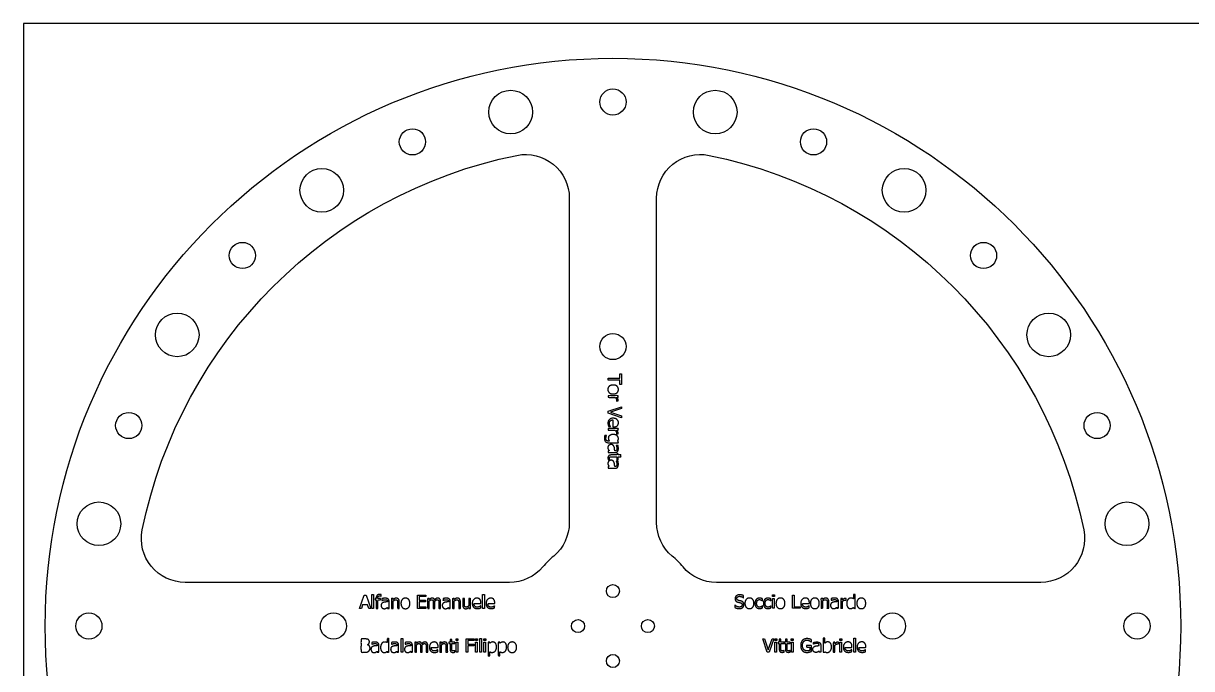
# Model space of a CAD drawing. Header units: millimetres. Extents: x 0 to 600, y 0 to 400.
# Drawn here: x 0 to 267.5, y 252.2 to 400 of the extents above; entities that cross this region are included whole.
import ezdxf

# ---------------------------------------------------------------- set-up
doc = ezdxf.new("R2010")
doc.units = ezdxf.units.MM
for name, color, linetype in [('1', 1, 'Continuous'), ('2', 3, 'Continuous'), ('3', 5, 'Continuous')]:
    doc.layers.add(name, color=color, linetype=linetype)

msp = doc.modelspace()

# ---------------------------------------------------------------- linework, layer by layer
msp.add_lwpolyline([(0, 0), (600, 0), (600, 400), (0, 400)], close=True)
for centre, radius in [((111.59, 379.69), 5), ((135, 382), 3), ((158.41, 379.69), 5), ((89.08, 372.87), 3), ((180.92, 372.87), 3), ((68.33, 361.78), 5), ((201.67, 361.78), 5), ((50.15, 346.85), 3), ((219.85, 346.85), 3), ((35.22, 328.67), 5), ((234.78, 328.67), 5), ((135, 326), 3), ((24.13, 307.92), 3), ((245.86, 307.92), 3), ((17.3, 285.41), 5), ((252.69, 285.41), 5), ((135, 270), 1.5), ((15, 262), 3), ((71, 262), 3), ((199, 262), 3), ((255, 262), 3), ((127, 262), 1.5), ((143, 262), 1.5), ((135, 254), 1.5)]:
    msp.add_circle(centre, radius)
at = {"layer": '1'}
for points in [[(133.9, 318.33), (133.9, 318.73), (136.59, 318.73), (136.59, 319.76), (136.95, 319.76), (136.95, 317.31), (136.59, 317.31), (136.59, 318.33)], [(136.95, 310.1), (136.95, 309.69), (133.9, 310.74), (133.9, 311.18), (136.95, 312.23), (136.95, 311.79), (134.42, 310.95)], [(77.39, 266.04), (76.98, 266.04), (78.01, 269.09), (78.51, 269.09), (79.53, 266.04), (79.11, 266.04), (78.83, 266.89), (77.67, 266.89)], [(80.19, 269.22), (80.19, 266.04), (79.8, 266.04), (79.8, 269.22)], [(92.14, 266.04), (90.24, 266.04), (90.24, 269.09), (92.14, 269.09), (92.14, 268.73), (90.64, 268.73), (90.64, 267.89), (92.04, 267.89), (92.04, 267.53), (90.64, 267.53), (90.64, 266.4), (92.14, 266.4)], [(105.55, 269.22), (105.55, 266.04), (105.16, 266.04), (105.16, 269.22)], [(171.95, 269.13), (171.95, 268.73), (171.51, 268.73), (171.51, 269.13)], [(171.92, 268.34), (171.92, 266.06), (171.54, 266.06), (171.54, 268.34)], [(177.87, 266.42), (177.87, 266.06), (176.1, 266.06), (176.1, 269.11), (176.51, 269.11), (176.51, 266.42)], [(86.86, 259.18), (86.86, 256), (86.47, 256), (86.47, 259.18)], [(99.51, 259.07), (99.51, 258.67), (99.07, 258.67), (99.07, 259.07)], [(99.48, 258.29), (99.48, 256), (99.1, 256), (99.1, 258.29)], [(103.21, 259.05), (103.21, 258.69), (101.79, 258.69), (101.79, 257.83), (103.15, 257.83), (103.15, 257.47), (101.79, 257.47), (101.79, 256), (101.39, 256), (101.39, 259.05)], [(103.96, 259.07), (103.96, 258.67), (103.53, 258.67), (103.53, 259.07)], [(103.94, 258.29), (103.94, 256), (103.55, 256), (103.55, 258.29)], [(104.9, 259.18), (104.9, 256), (104.51, 256), (104.51, 259.18)], [(105.88, 259.07), (105.88, 258.67), (105.44, 258.67), (105.44, 259.07)], [(105.85, 258.29), (105.85, 256), (105.47, 256), (105.47, 258.29)], [(171.42, 259.07), (171.83, 259.07), (170.78, 256.02), (170.34, 256.02), (169.29, 259.07), (169.73, 259.07), (170.57, 256.54)], [(172.51, 259.09), (172.51, 258.69), (172.07, 258.69), (172.07, 259.09)], [(172.48, 258.31), (172.48, 256.02), (172.1, 256.02), (172.1, 258.31)], [(176.27, 259.09), (176.27, 258.69), (175.84, 258.69), (175.84, 259.09)], [(176.25, 258.31), (176.25, 256.02), (175.86, 256.02), (175.86, 258.31)], [(187.37, 259.09), (187.37, 258.69), (186.93, 258.69), (186.93, 259.09)], [(187.34, 258.31), (187.34, 256.02), (186.96, 256.02), (186.96, 258.31)], [(190.51, 259.2), (190.51, 256.02), (190.12, 256.02), (190.12, 259.2)]]:
    msp.add_lwpolyline(points, close=True, dxfattribs=at)
for points, knots in [([(135.04, 315.15), (134.46, 315.15), (133.83, 315.7), (133.83, 316.17), (133.83, 316.64), (134.48, 317.19), (135.04, 317.19), (135.62, 317.19), (136.25, 316.63), (136.25, 316.17), (136.25, 315.7), (135.62, 315.15), (135.04, 315.15)], [0, 0, 0, 1, 2, 2, 3, 4, 4, 5, 6, 6, 7, 8, 8, 8]), ([(135.52, 314.37), (134.71, 314.37), (133.9, 314.37), (133.9, 314.56), (133.9, 314.75), (135.04, 314.75), (136.19, 314.75), (136.19, 314.56), (136.19, 314.37), (136.02, 314.37), (135.85, 314.37), (136.03, 314.16), (136.19, 313.84), (136.19, 313.7), (136.19, 313.64), (136.18, 313.58), (136.17, 313.54), (135.97, 313.54), (135.77, 313.54), (135.77, 313.55), (135.77, 313.56), (135.79, 313.6), (135.79, 313.7), (135.79, 313.77), (135.79, 313.92), (135.66, 314.23), (135.52, 314.37)], [0, 0, 0, 1, 1, 2, 2, 3, 3, 4, 4, 5, 5, 6, 7, 7, 8, 9, 9, 10, 10, 11, 11, 12, 13, 13, 14, 15, 15, 15]), ([(133.91, 308), (133.88, 308.12), (133.85, 308.3), (133.85, 308.44), (133.85, 308.99), (134.46, 309.59), (135.03, 309.59), (135.59, 309.59), (136.25, 309), (136.25, 308.53), (136.25, 308.32), (136.13, 307.99), (136, 307.87), (135.87, 307.75), (135.49, 307.61), (135.21, 307.61), (135.11, 307.61), (135, 307.61), (135, 308.41), (135, 309.2), (134.61, 309.2), (134.18, 308.8), (134.18, 308.44), (134.18, 308.32), (134.24, 308.07), (134.28, 307.97), (134.33, 307.87), (134.42, 307.73), (134.46, 307.68), (134.46, 307.67), (134.46, 307.66), (134.25, 307.66), (134.04, 307.66), (134.01, 307.72), (133.93, 307.93), (133.91, 308)], [0, 0, 0, 1, 2, 2, 3, 4, 4, 5, 6, 6, 7, 8, 8, 9, 10, 10, 11, 11, 12, 12, 13, 14, 14, 15, 16, 16, 17, 18, 18, 19, 19, 20, 20, 21, 22, 22, 22]), ([(136.09, 304.34), (136.14, 304.33), (136.19, 304.32), (136.19, 304.14), (136.19, 303.95), (135.17, 303.95), (134.16, 303.95), (133.58, 303.95), (133.03, 304.46), (133.03, 304.98), (133.03, 305.15), (133.09, 305.5), (133.13, 305.65), (133.33, 305.65), (133.53, 305.65), (133.53, 305.64), (133.53, 305.63), (133.52, 305.59), (133.46, 305.44), (133.44, 305.34), (133.41, 305.24), (133.38, 305.06), (133.38, 304.95), (133.38, 304.77), (133.47, 304.53), (133.56, 304.46), (133.64, 304.39), (133.86, 304.34), (134, 304.34), (134.1, 304.34), (134.2, 304.34), (134.07, 304.49), (133.94, 304.79), (133.94, 305.02), (133.94, 305.41), (134.52, 305.87), (135.07, 305.87), (135.35, 305.87), (135.79, 305.71), (135.94, 305.58), (136.09, 305.45), (136.25, 305.1), (136.25, 304.91), (136.25, 304.73), (136.17, 304.47), (136.09, 304.34)], [0, 0, 0, 1, 1, 2, 2, 3, 3, 4, 5, 5, 6, 7, 7, 8, 8, 9, 9, 10, 11, 11, 12, 13, 13, 14, 15, 15, 16, 17, 17, 18, 18, 19, 20, 20, 21, 22, 22, 23, 24, 24, 25, 26, 26, 27, 28, 28, 28]), ([(136.19, 306.17), (136.19, 306.11), (136.18, 306.05), (136.17, 306.01), (135.97, 306.01), (135.77, 306.01), (135.77, 306.02), (135.77, 306.03), (135.79, 306.08), (135.79, 306.17), (135.79, 306.24), (135.79, 306.39), (135.66, 306.7), (135.52, 306.84), (134.71, 306.84), (133.9, 306.84), (133.9, 307.03), (133.9, 307.22), (135.04, 307.22), (136.19, 307.22), (136.19, 307.03), (136.19, 306.84), (136.02, 306.84), (135.85, 306.84), (136.03, 306.63), (136.19, 306.32), (136.19, 306.17)], [0, 0, 0, 1, 2, 2, 3, 3, 4, 4, 5, 6, 6, 7, 8, 8, 9, 9, 10, 10, 11, 11, 12, 12, 13, 13, 14, 15, 15, 15]), ([(135.74, 303.35), (135.74, 303.36), (135.74, 303.37), (135.94, 303.37), (136.14, 303.37), (136.17, 303.27), (136.24, 302.87), (136.24, 302.67), (136.24, 302.44), (136.17, 302.11), (136.07, 301.99), (135.98, 301.86), (135.68, 301.74), (135.46, 301.74), (134.68, 301.74), (133.9, 301.74), (133.9, 301.93), (133.9, 302.12), (134.02, 302.12), (134.14, 302.12), (134.11, 302.17), (133.98, 302.33), (133.95, 302.4), (133.89, 302.5), (133.83, 302.69), (133.83, 302.86), (133.83, 303.01), (133.94, 303.26), (134.04, 303.36), (134.13, 303.45), (134.41, 303.56), (134.56, 303.56), (134.8, 303.56), (135.13, 303.36), (135.23, 303.14), (135.32, 302.95), (135.39, 302.43), (135.4, 302.12), (135.44, 302.12), (135.48, 302.12), (135.61, 302.12), (135.78, 302.2), (135.82, 302.28), (135.87, 302.35), (135.9, 302.56), (135.9, 302.68), (135.9, 302.81), (135.82, 303.17), (135.74, 303.35)], [0, 0, 0, 1, 1, 2, 2, 3, 4, 4, 5, 6, 6, 7, 8, 8, 9, 9, 10, 10, 11, 11, 12, 13, 13, 14, 15, 15, 16, 17, 17, 18, 19, 19, 20, 21, 21, 22, 23, 23, 24, 24, 25, 26, 26, 27, 28, 28, 29, 30, 30, 30]), ([(135.9, 299.07), (135.9, 299.21), (135.82, 299.57), (135.74, 299.75), (135.74, 299.76), (135.74, 299.77), (135.94, 299.77), (136.14, 299.77), (136.17, 299.66), (136.24, 299.27), (136.24, 299.07), (136.24, 298.83), (136.17, 298.51), (136.07, 298.38), (135.98, 298.26), (135.68, 298.13), (135.46, 298.13), (134.68, 298.13), (133.9, 298.13), (133.9, 298.32), (133.9, 298.52), (134.02, 298.52), (134.14, 298.52), (134.11, 298.56), (133.98, 298.72), (133.95, 298.8), (133.89, 298.9), (133.83, 299.09), (133.83, 299.26), (133.83, 299.4), (133.94, 299.66), (134.04, 299.75), (134.13, 299.84), (134.41, 299.96), (134.56, 299.96), (134.8, 299.96), (135.13, 299.75), (135.23, 299.54), (135.32, 299.34), (135.39, 298.82), (135.4, 298.52), (135.44, 298.52), (135.48, 298.52), (135.61, 298.52), (135.78, 298.6), (135.82, 298.67), (135.87, 298.75), (135.9, 298.96), (135.9, 299.07)], [0, 0, 0, 1, 2, 2, 3, 3, 4, 4, 5, 6, 6, 7, 8, 8, 9, 10, 10, 11, 11, 12, 12, 13, 13, 14, 15, 15, 16, 17, 17, 18, 19, 19, 20, 21, 21, 22, 23, 23, 24, 25, 25, 26, 26, 27, 28, 28, 29, 30, 30, 30]), ([(134.6, 301.17), (135.23, 301.17), (135.87, 301.17), (135.87, 301.3), (135.87, 301.43), (136.03, 301.43), (136.19, 301.43), (136.19, 301.3), (136.19, 301.17), (136.51, 301.17), (136.84, 301.17), (136.84, 300.98), (136.84, 300.78), (136.51, 300.78), (136.19, 300.78), (136.19, 300.43), (136.19, 300.08), (136.03, 300.08), (135.87, 300.08), (135.87, 300.43), (135.87, 300.78), (135.32, 300.78), (134.78, 300.78), (134.61, 300.78), (134.42, 300.77), (134.33, 300.73), (134.26, 300.7), (134.19, 300.54), (134.19, 300.41), (134.19, 300.31), (134.25, 300.14), (134.26, 300.1), (134.26, 300.09), (134.26, 300.08), (134.09, 300.08), (133.92, 300.08), (133.89, 300.18), (133.85, 300.41), (133.85, 300.5), (133.85, 300.82), (134.21, 301.17), (134.6, 301.17)], [0, 0, 0, 1, 1, 2, 2, 3, 3, 4, 4, 5, 5, 6, 6, 7, 7, 8, 8, 9, 9, 10, 10, 11, 11, 12, 13, 13, 14, 15, 15, 16, 17, 17, 18, 18, 19, 19, 20, 21, 21, 22, 23, 23, 23]), ([(81.95, 269.2), (81.95, 269.03), (81.95, 268.85), (81.94, 268.85), (81.93, 268.85), (81.88, 268.87), (81.69, 268.91), (81.61, 268.91), (81.37, 268.91), (81.16, 268.69), (81.16, 268.4), (81.16, 268.36), (81.16, 268.33), (81.48, 268.33), (81.8, 268.33), (81.8, 268.17), (81.8, 268.01), (81.49, 268.01), (81.18, 268.01), (81.18, 267.02), (81.18, 266.04), (80.98, 266.04), (80.79, 266.04), (80.79, 267.02), (80.79, 268.01), (80.66, 268.01), (80.53, 268.01), (80.53, 268.17), (80.53, 268.33), (80.66, 268.33), (80.79, 268.33), (80.79, 268.36), (80.79, 268.4), (80.79, 268.81), (81.19, 269.24), (81.56, 269.24), (81.67, 269.24), (81.87, 269.22), (81.95, 269.2)], [0, 0, 0, 1, 1, 2, 2, 3, 4, 4, 5, 6, 6, 7, 7, 8, 8, 9, 9, 10, 10, 11, 11, 12, 12, 13, 13, 14, 14, 15, 15, 16, 16, 17, 17, 18, 19, 19, 20, 21, 21, 21]), ([(82.62, 265.97), (82.48, 265.97), (82.22, 266.08), (82.12, 266.18), (82.03, 266.27), (81.92, 266.55), (81.92, 266.7), (81.92, 266.94), (82.12, 267.27), (82.34, 267.37), (82.53, 267.46), (83.06, 267.52), (83.36, 267.54), (83.36, 267.58), (83.36, 267.62), (83.36, 267.75), (83.28, 267.92), (83.2, 267.96), (83.13, 268.01), (82.92, 268.04), (82.8, 268.04), (82.67, 268.04), (82.31, 267.96), (82.13, 267.88), (82.12, 267.88), (82.11, 267.88), (82.11, 268.08), (82.11, 268.28), (82.21, 268.31), (82.61, 268.38), (82.81, 268.38), (83.04, 268.38), (83.37, 268.31), (83.5, 268.21), (83.62, 268.12), (83.74, 267.82), (83.74, 267.6), (83.74, 266.82), (83.74, 266.04), (83.55, 266.04), (83.36, 266.04), (83.36, 266.16), (83.36, 266.28), (83.31, 266.25), (83.15, 266.12), (83.08, 266.08), (82.98, 266.03), (82.79, 265.97), (82.62, 265.97)], [0, 0, 0, 1, 2, 2, 3, 4, 4, 5, 6, 6, 7, 8, 8, 9, 9, 10, 11, 11, 12, 13, 13, 14, 15, 15, 16, 16, 17, 17, 18, 19, 19, 20, 21, 21, 22, 23, 23, 24, 24, 25, 25, 26, 26, 27, 28, 28, 29, 30, 30, 30]), ([(86.08, 267.52), (86.08, 266.78), (86.08, 266.04), (85.89, 266.04), (85.7, 266.04), (85.7, 266.69), (85.7, 267.34), (85.7, 267.5), (85.67, 267.77), (85.62, 267.85), (85.58, 267.94), (85.41, 268.02), (85.26, 268.02), (85.12, 268.02), (84.82, 267.87), (84.67, 267.75), (84.67, 266.89), (84.67, 266.04), (84.48, 266.04), (84.29, 266.04), (84.29, 267.18), (84.29, 268.33), (84.48, 268.33), (84.67, 268.33), (84.67, 268.2), (84.67, 268.07), (84.84, 268.23), (85.18, 268.39), (85.37, 268.39), (85.7, 268.39), (86.08, 267.94), (86.08, 267.52)], [0, 0, 0, 1, 1, 2, 2, 3, 3, 4, 5, 5, 6, 7, 7, 8, 9, 9, 10, 10, 11, 11, 12, 12, 13, 13, 14, 14, 15, 16, 16, 17, 18, 18, 18]), ([(88.5, 267.18), (88.5, 266.6), (87.95, 265.97), (87.48, 265.97), (87.01, 265.97), (86.46, 266.62), (86.46, 267.18), (86.46, 267.75), (87.02, 268.39), (87.48, 268.39), (87.95, 268.39), (88.5, 267.76), (88.5, 267.18)], [0, 0, 0, 1, 2, 2, 3, 4, 4, 5, 6, 6, 7, 8, 8, 8]), ([(95.34, 268.19), (95.44, 268.09), (95.54, 267.78), (95.54, 267.54), (95.54, 266.79), (95.54, 266.04), (95.34, 266.04), (95.15, 266.04), (95.15, 266.7), (95.15, 267.36), (95.15, 267.52), (95.13, 267.79), (95.09, 267.86), (95.05, 267.94), (94.9, 268.02), (94.77, 268.02), (94.65, 268.02), (94.38, 267.88), (94.23, 267.74), (94.23, 267.71), (94.24, 267.61), (94.24, 267.54), (94.24, 266.79), (94.24, 266.04), (94.05, 266.04), (93.85, 266.04), (93.85, 266.7), (93.85, 267.36), (93.85, 267.52), (93.83, 267.79), (93.79, 267.86), (93.75, 267.94), (93.6, 268.02), (93.47, 268.02), (93.35, 268.02), (93.07, 267.87), (92.94, 267.75), (92.94, 266.89), (92.94, 266.04), (92.75, 266.04), (92.56, 266.04), (92.56, 267.18), (92.56, 268.33), (92.75, 268.33), (92.94, 268.33), (92.94, 268.2), (92.94, 268.07), (93.09, 268.22), (93.39, 268.39), (93.57, 268.39), (93.77, 268.39), (94.08, 268.2), (94.17, 267.99), (94.34, 268.19), (94.67, 268.39), (94.86, 268.39), (95.01, 268.39), (95.26, 268.3), (95.34, 268.19)], [0, 0, 0, 1, 2, 2, 3, 3, 4, 4, 5, 5, 6, 7, 7, 8, 9, 9, 10, 11, 11, 12, 13, 13, 14, 14, 15, 15, 16, 16, 17, 18, 18, 19, 20, 20, 21, 22, 22, 23, 23, 24, 24, 25, 25, 26, 26, 27, 27, 28, 29, 29, 30, 31, 31, 32, 33, 33, 34, 35, 35, 35]), ([(96.61, 265.97), (96.47, 265.97), (96.21, 266.08), (96.12, 266.18), (96.03, 266.27), (95.91, 266.55), (95.91, 266.7), (95.91, 266.94), (96.11, 267.27), (96.33, 267.37), (96.52, 267.46), (97.05, 267.52), (97.35, 267.54), (97.35, 267.58), (97.35, 267.62), (97.35, 267.75), (97.27, 267.92), (97.2, 267.96), (97.12, 268.01), (96.91, 268.04), (96.8, 268.04), (96.66, 268.04), (96.3, 267.96), (96.12, 267.88), (96.11, 267.88), (96.1, 267.88), (96.1, 268.08), (96.1, 268.28), (96.21, 268.31), (96.6, 268.38), (96.8, 268.38), (97.04, 268.38), (97.36, 268.31), (97.49, 268.21), (97.61, 268.12), (97.74, 267.82), (97.74, 267.6), (97.74, 266.82), (97.74, 266.04), (97.54, 266.04), (97.35, 266.04), (97.35, 266.16), (97.35, 266.28), (97.31, 266.25), (97.15, 266.12), (97.07, 266.08), (96.97, 266.03), (96.78, 265.97), (96.61, 265.97)], [0, 0, 0, 1, 2, 2, 3, 4, 4, 5, 6, 6, 7, 8, 8, 9, 9, 10, 11, 11, 12, 13, 13, 14, 15, 15, 16, 16, 17, 17, 18, 19, 19, 20, 21, 21, 22, 23, 23, 24, 24, 25, 25, 26, 26, 27, 28, 28, 29, 30, 30, 30]), ([(100.07, 267.52), (100.07, 266.78), (100.07, 266.04), (99.88, 266.04), (99.69, 266.04), (99.69, 266.69), (99.69, 267.34), (99.69, 267.5), (99.66, 267.77), (99.61, 267.85), (99.57, 267.94), (99.4, 268.02), (99.26, 268.02), (99.11, 268.02), (98.81, 267.87), (98.66, 267.75), (98.66, 266.89), (98.66, 266.04), (98.47, 266.04), (98.28, 266.04), (98.28, 267.18), (98.28, 268.33), (98.47, 268.33), (98.66, 268.33), (98.66, 268.2), (98.66, 268.07), (98.84, 268.23), (99.17, 268.39), (99.36, 268.39), (99.69, 268.39), (100.07, 267.94), (100.07, 267.52)], [0, 0, 0, 1, 1, 2, 2, 3, 3, 4, 5, 5, 6, 7, 7, 8, 9, 9, 10, 10, 11, 11, 12, 12, 13, 13, 14, 14, 15, 16, 16, 17, 18, 18, 18]), ([(102.01, 266.62), (102.01, 267.47), (102.01, 268.33), (102.2, 268.33), (102.39, 268.33), (102.39, 267.18), (102.39, 266.04), (102.2, 266.04), (102.01, 266.04), (102.01, 266.16), (102.01, 266.29), (101.83, 266.13), (101.51, 265.97), (101.31, 265.97), (101.17, 265.97), (100.9, 266.07), (100.81, 266.18), (100.71, 266.28), (100.6, 266.61), (100.6, 266.84), (100.6, 267.58), (100.6, 268.33), (100.79, 268.33), (100.98, 268.33), (100.98, 267.67), (100.98, 267.02), (100.98, 266.84), (101.01, 266.6), (101.06, 266.51), (101.1, 266.42), (101.26, 266.34), (101.42, 266.34), (101.56, 266.34), (101.87, 266.5), (102.01, 266.62)], [0, 0, 0, 1, 1, 2, 2, 3, 3, 4, 4, 5, 5, 6, 7, 7, 8, 9, 9, 10, 11, 11, 12, 12, 13, 13, 14, 14, 15, 16, 16, 17, 18, 18, 19, 20, 20, 20]), ([(104.77, 267.35), (104.77, 267.25), (104.77, 267.14), (103.98, 267.14), (103.18, 267.14), (103.18, 266.74), (103.58, 266.32), (103.94, 266.32), (104.07, 266.32), (104.31, 266.38), (104.41, 266.42), (104.51, 266.47), (104.66, 266.56), (104.7, 266.6), (104.71, 266.6), (104.73, 266.6), (104.73, 266.39), (104.73, 266.18), (104.66, 266.15), (104.46, 266.07), (104.38, 266.05), (104.27, 266.02), (104.08, 265.99), (103.94, 265.99), (103.4, 265.99), (102.79, 266.6), (102.79, 267.17), (102.79, 267.73), (103.38, 268.39), (103.85, 268.39), (104.06, 268.39), (104.39, 268.27), (104.51, 268.14), (104.64, 268), (104.77, 267.63), (104.77, 267.35)], [0, 0, 0, 1, 1, 2, 2, 3, 4, 4, 5, 6, 6, 7, 8, 8, 9, 9, 10, 10, 11, 12, 12, 13, 14, 14, 15, 16, 16, 17, 18, 18, 19, 20, 20, 21, 22, 22, 22]), ([(107.87, 266.6), (107.88, 266.6), (107.89, 266.6), (107.89, 266.39), (107.89, 266.18), (107.82, 266.15), (107.62, 266.07), (107.54, 266.05), (107.43, 266.02), (107.25, 265.99), (107.11, 265.99), (106.56, 265.99), (105.96, 266.6), (105.96, 267.17), (105.96, 267.73), (106.54, 268.39), (107.01, 268.39), (107.23, 268.39), (107.56, 268.27), (107.68, 268.14), (107.8, 268), (107.93, 267.63), (107.93, 267.35), (107.93, 267.25), (107.93, 267.14), (107.14, 267.14), (106.35, 267.14), (106.35, 266.74), (106.75, 266.32), (107.1, 266.32), (107.23, 266.32), (107.47, 266.38), (107.57, 266.42), (107.68, 266.47), (107.82, 266.56), (107.87, 266.6)], [0, 0, 0, 1, 1, 2, 2, 3, 4, 4, 5, 6, 6, 7, 8, 8, 9, 10, 10, 11, 12, 12, 13, 14, 14, 15, 15, 16, 16, 17, 18, 18, 19, 20, 20, 21, 22, 22, 22]), ([(164.01, 268.81), (163.72, 268.81), (163.38, 268.55), (163.38, 268.33), (163.38, 268.14), (163.58, 267.91), (163.77, 267.86), (163.9, 267.82), (164.28, 267.73), (164.4, 267.7), (164.71, 267.6), (165, 267.21), (165, 266.93), (165, 266.75), (164.86, 266.4), (164.73, 266.28), (164.58, 266.15), (164.21, 266), (163.93, 266), (163.6, 266), (163.14, 266.14), (162.93, 266.24), (162.93, 266.49), (162.93, 266.75), (162.95, 266.75), (162.96, 266.75), (163.16, 266.56), (163.67, 266.35), (163.9, 266.35), (164.24, 266.35), (164.58, 266.63), (164.58, 266.86), (164.58, 267.05), (164.4, 267.27), (164.21, 267.33), (164.07, 267.37), (163.83, 267.42), (163.66, 267.47), (163.5, 267.51), (163.25, 267.64), (163.15, 267.74), (163.06, 267.84), (162.95, 268.11), (162.95, 268.29), (162.95, 268.66), (163.53, 269.16), (163.98, 269.16), (164.24, 269.16), (164.69, 269.06), (164.89, 268.96), (164.89, 268.72), (164.89, 268.48), (164.87, 268.48), (164.86, 268.48), (164.71, 268.61), (164.26, 268.81), (164.01, 268.81)], [0, 0, 0, 1, 2, 2, 3, 4, 4, 5, 6, 6, 7, 8, 8, 9, 10, 10, 11, 12, 12, 13, 14, 14, 15, 15, 16, 16, 17, 18, 18, 19, 20, 20, 21, 22, 22, 23, 24, 24, 25, 26, 26, 27, 28, 28, 29, 30, 30, 31, 32, 32, 33, 33, 34, 34, 35, 36, 36, 36]), ([(167.27, 267.2), (167.27, 266.62), (166.71, 265.99), (166.25, 265.99), (165.77, 265.99), (165.22, 266.64), (165.22, 267.2), (165.22, 267.77), (165.79, 268.41), (166.25, 268.41), (166.71, 268.41), (167.27, 267.78), (167.27, 267.2)], [0, 0, 0, 1, 2, 2, 3, 4, 4, 5, 6, 6, 7, 8, 8, 8]), ([(168.57, 268.4), (168.76, 268.4), (169.11, 268.29), (169.25, 268.22), (169.25, 268.01), (169.25, 267.79), (169.23, 267.79), (169.22, 267.79), (169.18, 267.82), (169.05, 267.91), (168.96, 267.96), (168.88, 268), (168.66, 268.06), (168.56, 268.06), (168.26, 268.06), (167.9, 267.61), (167.9, 267.2), (167.9, 266.79), (168.25, 266.34), (168.56, 266.34), (168.75, 266.34), (169.09, 266.5), (169.22, 266.62), (169.23, 266.62), (169.25, 266.62), (169.25, 266.4), (169.25, 266.19), (169.19, 266.16), (169.02, 266.08), (168.95, 266.07), (168.85, 266.04), (168.69, 266.01), (168.57, 266.01), (168.33, 266.01), (167.94, 266.15), (167.8, 266.3), (167.66, 266.45), (167.5, 266.9), (167.5, 267.2), (167.5, 267.5), (167.66, 267.94), (167.8, 268.09), (167.94, 268.24), (168.34, 268.4), (168.57, 268.4)], [0, 0, 0, 1, 2, 2, 3, 3, 4, 4, 5, 6, 6, 7, 8, 8, 9, 10, 10, 11, 12, 12, 13, 14, 14, 15, 15, 16, 16, 17, 18, 18, 19, 20, 20, 21, 22, 22, 23, 24, 24, 25, 26, 26, 27, 28, 28, 28]), ([(170.5, 268.4), (170.69, 268.4), (171.04, 268.29), (171.18, 268.22), (171.18, 268.01), (171.18, 267.79), (171.17, 267.79), (171.16, 267.79), (171.11, 267.82), (170.99, 267.91), (170.89, 267.96), (170.81, 268), (170.6, 268.06), (170.5, 268.06), (170.2, 268.06), (169.84, 267.61), (169.84, 267.2), (169.84, 266.79), (170.19, 266.34), (170.5, 266.34), (170.69, 266.34), (171.03, 266.5), (171.16, 266.62), (171.17, 266.62), (171.18, 266.62), (171.18, 266.4), (171.18, 266.19), (171.12, 266.16), (170.95, 266.08), (170.88, 266.07), (170.78, 266.04), (170.63, 266.01), (170.5, 266.01), (170.27, 266.01), (169.87, 266.15), (169.73, 266.3), (169.59, 266.45), (169.44, 266.9), (169.44, 267.2), (169.44, 267.5), (169.6, 267.94), (169.73, 268.09), (169.87, 268.24), (170.27, 268.4), (170.5, 268.4)], [0, 0, 0, 1, 2, 2, 3, 3, 4, 4, 5, 6, 6, 7, 8, 8, 9, 10, 10, 11, 12, 12, 13, 14, 14, 15, 15, 16, 16, 17, 18, 18, 19, 20, 20, 21, 22, 22, 23, 24, 24, 25, 26, 26, 27, 28, 28, 28]), ([(174.37, 267.2), (174.37, 266.62), (173.81, 265.99), (173.35, 265.99), (172.87, 265.99), (172.33, 266.64), (172.33, 267.2), (172.33, 267.77), (172.89, 268.41), (173.35, 268.41), (173.81, 268.41), (174.37, 267.78), (174.37, 267.2)], [0, 0, 0, 1, 2, 2, 3, 4, 4, 5, 6, 6, 7, 8, 8, 8]), ([(179.91, 266.62), (179.92, 266.62), (179.93, 266.62), (179.93, 266.41), (179.93, 266.2), (179.86, 266.17), (179.66, 266.09), (179.58, 266.07), (179.47, 266.04), (179.29, 266.01), (179.15, 266.01), (178.6, 266.01), (178, 266.62), (178, 267.19), (178, 267.75), (178.58, 268.41), (179.06, 268.41), (179.27, 268.41), (179.6, 268.29), (179.72, 268.15), (179.84, 268.02), (179.97, 267.65), (179.97, 267.37), (179.97, 267.27), (179.97, 267.16), (179.18, 267.16), (178.39, 267.16), (178.39, 266.76), (178.79, 266.34), (179.14, 266.34), (179.27, 266.34), (179.52, 266.4), (179.61, 266.44), (179.72, 266.49), (179.86, 266.58), (179.91, 266.62)], [0, 0, 0, 1, 1, 2, 2, 3, 4, 4, 5, 6, 6, 7, 8, 8, 9, 10, 10, 11, 12, 12, 13, 14, 14, 15, 15, 16, 16, 17, 18, 18, 19, 20, 20, 21, 22, 22, 22]), ([(182.24, 267.2), (182.24, 266.62), (181.69, 265.99), (181.22, 265.99), (180.75, 265.99), (180.2, 266.64), (180.2, 267.2), (180.2, 267.77), (180.76, 268.41), (181.22, 268.41), (181.69, 268.41), (182.24, 267.78), (182.24, 267.2)], [0, 0, 0, 1, 2, 2, 3, 4, 4, 5, 6, 6, 7, 8, 8, 8]), ([(183.97, 267.87), (183.93, 267.96), (183.76, 268.04), (183.62, 268.04), (183.47, 268.04), (183.17, 267.89), (183.02, 267.77), (183.02, 266.91), (183.02, 266.06), (182.83, 266.06), (182.64, 266.06), (182.64, 267.2), (182.64, 268.34), (182.83, 268.34), (183.02, 268.34), (183.02, 268.22), (183.02, 268.09), (183.2, 268.25), (183.53, 268.41), (183.72, 268.41), (184.05, 268.41), (184.43, 267.96), (184.43, 267.54), (184.43, 266.8), (184.43, 266.06), (184.24, 266.06), (184.05, 266.06), (184.05, 266.71), (184.05, 267.36), (184.05, 267.52), (184.02, 267.79), (183.97, 267.87)], [0, 0, 0, 1, 2, 2, 3, 4, 4, 5, 5, 6, 6, 7, 7, 8, 8, 9, 9, 10, 11, 11, 12, 13, 13, 14, 14, 15, 15, 16, 16, 17, 18, 18, 18]), ([(186.25, 267.64), (186.25, 267.77), (186.17, 267.93), (186.09, 267.98), (186.02, 268.03), (185.81, 268.06), (185.69, 268.06), (185.56, 268.06), (185.2, 267.98), (185.02, 267.9), (185.01, 267.9), (185, 267.9), (185, 268.1), (185, 268.3), (185.1, 268.33), (185.5, 268.4), (185.7, 268.4), (185.93, 268.4), (186.26, 268.33), (186.38, 268.23), (186.51, 268.14), (186.63, 267.84), (186.63, 267.62), (186.63, 266.84), (186.63, 266.06), (186.44, 266.06), (186.25, 266.06), (186.25, 266.18), (186.25, 266.3), (186.2, 266.27), (186.04, 266.14), (185.97, 266.1), (185.87, 266.05), (185.68, 265.99), (185.51, 265.99), (185.36, 265.99), (185.11, 266.1), (185.01, 266.2), (184.92, 266.29), (184.81, 266.57), (184.81, 266.72), (184.81, 266.96), (185.01, 267.29), (185.23, 267.39), (185.42, 267.48), (185.94, 267.54), (186.25, 267.56), (186.25, 267.6), (186.25, 267.64)], [0, 0, 0, 1, 2, 2, 3, 4, 4, 5, 6, 6, 7, 7, 8, 8, 9, 10, 10, 11, 12, 12, 13, 14, 14, 15, 15, 16, 16, 17, 17, 18, 19, 19, 20, 21, 21, 22, 23, 23, 24, 25, 25, 26, 27, 27, 28, 29, 29, 30, 30, 30]), ([(188.16, 267.95), (188, 267.95), (187.7, 267.81), (187.56, 267.68), (187.56, 266.87), (187.56, 266.06), (187.37, 266.06), (187.17, 266.06), (187.17, 267.2), (187.17, 268.34), (187.37, 268.34), (187.56, 268.34), (187.56, 268.17), (187.56, 268), (187.77, 268.19), (188.08, 268.34), (188.23, 268.34), (188.29, 268.34), (188.35, 268.34), (188.39, 268.33), (188.39, 268.13), (188.39, 267.93), (188.38, 267.93), (188.37, 267.93), (188.32, 267.94), (188.23, 267.95), (188.16, 267.95)], [0, 0, 0, 1, 2, 2, 3, 3, 4, 4, 5, 5, 6, 6, 7, 7, 8, 9, 9, 10, 11, 11, 12, 12, 13, 13, 14, 15, 15, 15]), ([(190.06, 268.25), (190.06, 268.75), (190.06, 269.24), (190.25, 269.24), (190.45, 269.24), (190.45, 267.65), (190.45, 266.06), (190.25, 266.06), (190.06, 266.06), (190.06, 266.17), (190.06, 266.29), (189.97, 266.22), (189.84, 266.12), (189.75, 266.08), (189.67, 266.04), (189.49, 265.99), (189.38, 265.99), (189.19, 265.99), (188.87, 266.15), (188.76, 266.3), (188.65, 266.45), (188.53, 266.9), (188.53, 267.18), (188.53, 267.49), (188.68, 267.93), (188.82, 268.09), (188.95, 268.24), (189.3, 268.41), (189.49, 268.41), (189.66, 268.41), (189.92, 268.33), (190.06, 268.25)], [0, 0, 0, 1, 1, 2, 2, 3, 3, 4, 4, 5, 5, 6, 7, 7, 8, 9, 9, 10, 11, 11, 12, 13, 13, 14, 15, 15, 16, 17, 17, 18, 19, 19, 19]), ([(192.88, 267.2), (192.88, 266.62), (192.33, 265.99), (191.86, 265.99), (191.39, 265.99), (190.84, 266.64), (190.84, 267.2), (190.84, 267.77), (191.4, 268.41), (191.86, 268.41), (192.33, 268.41), (192.88, 267.78), (192.88, 267.2)], [0, 0, 0, 1, 2, 2, 3, 4, 4, 5, 6, 6, 7, 8, 8, 8]), ([(78.8, 257.7), (79.08, 257.62), (79.38, 257.23), (79.38, 256.94), (79.38, 256.71), (79.2, 256.36), (79.06, 256.25), (78.89, 256.11), (78.49, 256), (78.18, 256), (77.75, 256), (77.31, 256), (77.31, 257.53), (77.31, 259.05), (77.71, 259.05), (78.12, 259.05), (78.44, 259.05), (78.77, 259.01), (78.92, 258.93), (79.08, 258.84), (79.23, 258.56), (79.23, 258.36), (79.23, 258.15), (79, 257.81), (78.8, 257.71), (78.8, 257.7), (78.8, 257.7)], [0, 0, 0, 1, 2, 2, 3, 4, 4, 5, 6, 6, 7, 7, 8, 8, 9, 9, 10, 11, 11, 12, 13, 13, 14, 15, 15, 16, 16, 16]), ([(81.02, 257.58), (81.02, 257.71), (80.94, 257.88), (80.87, 257.93), (80.79, 257.97), (80.58, 258), (80.47, 258), (80.33, 258), (79.97, 257.92), (79.79, 257.85), (79.78, 257.85), (79.77, 257.85), (79.77, 258.04), (79.77, 258.24), (79.88, 258.27), (80.27, 258.34), (80.47, 258.34), (80.71, 258.34), (81.03, 258.27), (81.16, 258.17), (81.28, 258.08), (81.41, 257.78), (81.41, 257.56), (81.41, 256.78), (81.41, 256), (81.22, 256), (81.02, 256), (81.02, 256.12), (81.02, 256.24), (80.98, 256.21), (80.82, 256.09), (80.74, 256.05), (80.64, 255.99), (80.45, 255.94), (80.28, 255.94), (80.14, 255.94), (79.88, 256.04), (79.79, 256.14), (79.7, 256.23), (79.59, 256.51), (79.59, 256.66), (79.59, 256.9), (79.79, 257.24), (80, 257.33), (80.2, 257.42), (80.72, 257.49), (81.02, 257.51), (81.02, 257.54), (81.02, 257.58)], [0, 0, 0, 1, 2, 2, 3, 4, 4, 5, 6, 6, 7, 7, 8, 8, 9, 10, 10, 11, 12, 12, 13, 14, 14, 15, 15, 16, 16, 17, 17, 18, 19, 19, 20, 21, 21, 22, 23, 23, 24, 25, 25, 26, 27, 27, 28, 29, 29, 30, 30, 30]), ([(83.32, 256.23), (83.23, 256.16), (83.1, 256.06), (83.01, 256.02), (82.93, 255.98), (82.76, 255.94), (82.64, 255.94), (82.45, 255.94), (82.14, 256.09), (82.03, 256.24), (81.91, 256.39), (81.79, 256.84), (81.79, 257.13), (81.79, 257.43), (81.95, 257.87), (82.08, 258.03), (82.21, 258.18), (82.56, 258.35), (82.76, 258.35), (82.93, 258.35), (83.18, 258.28), (83.32, 258.2), (83.32, 258.69), (83.32, 259.18), (83.52, 259.18), (83.71, 259.18), (83.71, 257.59), (83.71, 256), (83.52, 256), (83.32, 256), (83.32, 256.12), (83.32, 256.23)], [0, 0, 0, 1, 2, 2, 3, 4, 4, 5, 6, 6, 7, 8, 8, 9, 10, 10, 11, 12, 12, 13, 14, 14, 15, 15, 16, 16, 17, 17, 18, 18, 19, 19, 19]), ([(85.54, 257.58), (85.54, 257.71), (85.46, 257.88), (85.38, 257.93), (85.31, 257.97), (85.1, 258), (84.98, 258), (84.85, 258), (84.49, 257.92), (84.31, 257.85), (84.3, 257.85), (84.29, 257.85), (84.29, 258.04), (84.29, 258.24), (84.39, 258.27), (84.79, 258.34), (84.99, 258.34), (85.22, 258.34), (85.55, 258.27), (85.68, 258.17), (85.8, 258.08), (85.93, 257.78), (85.93, 257.56), (85.93, 256.78), (85.93, 256), (85.73, 256), (85.54, 256), (85.54, 256.12), (85.54, 256.24), (85.49, 256.21), (85.34, 256.09), (85.26, 256.05), (85.16, 255.99), (84.97, 255.94), (84.8, 255.94), (84.66, 255.94), (84.4, 256.04), (84.31, 256.14), (84.21, 256.23), (84.1, 256.51), (84.1, 256.66), (84.1, 256.9), (84.3, 257.24), (84.52, 257.33), (84.71, 257.42), (85.24, 257.49), (85.54, 257.51), (85.54, 257.54), (85.54, 257.58)], [0, 0, 0, 1, 2, 2, 3, 4, 4, 5, 6, 6, 7, 7, 8, 8, 9, 10, 10, 11, 12, 12, 13, 14, 14, 15, 15, 16, 16, 17, 17, 18, 19, 19, 20, 21, 21, 22, 23, 23, 24, 25, 25, 26, 27, 27, 28, 29, 29, 30, 30, 30]), ([(88.7, 257.58), (88.7, 257.71), (88.62, 257.88), (88.54, 257.93), (88.47, 257.97), (88.26, 258), (88.14, 258), (88.01, 258), (87.65, 257.92), (87.47, 257.85), (87.46, 257.85), (87.45, 257.85), (87.45, 258.04), (87.45, 258.24), (87.55, 258.27), (87.95, 258.34), (88.15, 258.34), (88.38, 258.34), (88.71, 258.27), (88.84, 258.17), (88.96, 258.08), (89.08, 257.78), (89.08, 257.56), (89.08, 256.78), (89.08, 256), (88.89, 256), (88.7, 256), (88.7, 256.12), (88.7, 256.24), (88.65, 256.21), (88.49, 256.09), (88.42, 256.05), (88.32, 255.99), (88.13, 255.94), (87.96, 255.94), (87.82, 255.94), (87.56, 256.04), (87.46, 256.14), (87.37, 256.23), (87.26, 256.51), (87.26, 256.66), (87.26, 256.9), (87.46, 257.24), (87.68, 257.33), (87.87, 257.42), (88.4, 257.49), (88.7, 257.51), (88.7, 257.54), (88.7, 257.58)], [0, 0, 0, 1, 2, 2, 3, 4, 4, 5, 6, 6, 7, 7, 8, 8, 9, 10, 10, 11, 12, 12, 13, 14, 14, 15, 15, 16, 16, 17, 17, 18, 19, 19, 20, 21, 21, 22, 23, 23, 24, 25, 25, 26, 27, 27, 28, 29, 29, 30, 30, 30]), ([(90.01, 258.04), (90.16, 258.19), (90.46, 258.35), (90.64, 258.35), (90.84, 258.35), (91.15, 258.17), (91.23, 257.96), (91.41, 258.15), (91.74, 258.35), (91.93, 258.35), (92.08, 258.35), (92.32, 258.26), (92.41, 258.16), (92.5, 258.05), (92.6, 257.74), (92.6, 257.51), (92.6, 256.75), (92.6, 256), (92.41, 256), (92.22, 256), (92.22, 256.66), (92.22, 257.32), (92.22, 257.48), (92.19, 257.75), (92.16, 257.83), (92.12, 257.91), (91.96, 257.99), (91.83, 257.99), (91.72, 257.99), (91.44, 257.84), (91.3, 257.7), (91.3, 257.67), (91.31, 257.57), (91.31, 257.51), (91.31, 256.75), (91.31, 256), (91.12, 256), (90.92, 256), (90.92, 256.66), (90.92, 257.32), (90.92, 257.48), (90.9, 257.75), (90.86, 257.83), (90.82, 257.91), (90.67, 257.99), (90.54, 257.99), (90.41, 257.99), (90.14, 257.83), (90.01, 257.71), (90.01, 256.86), (90.01, 256), (89.82, 256), (89.63, 256), (89.63, 257.14), (89.63, 258.29), (89.82, 258.29), (90.01, 258.29), (90.01, 258.16), (90.01, 258.04)], [0, 0, 0, 1, 2, 2, 3, 4, 4, 5, 6, 6, 7, 8, 8, 9, 10, 10, 11, 11, 12, 12, 13, 13, 14, 15, 15, 16, 17, 17, 18, 19, 19, 20, 21, 21, 22, 22, 23, 23, 24, 24, 25, 26, 26, 27, 28, 28, 29, 30, 30, 31, 31, 32, 32, 33, 33, 34, 34, 35, 35, 35]), ([(94.9, 256.56), (94.91, 256.56), (94.92, 256.56), (94.92, 256.35), (94.92, 256.14), (94.85, 256.11), (94.65, 256.04), (94.57, 256.01), (94.46, 255.98), (94.28, 255.95), (94.14, 255.95), (93.59, 255.95), (92.99, 256.56), (92.99, 257.13), (92.99, 257.69), (93.57, 258.35), (94.04, 258.35), (94.26, 258.35), (94.59, 258.23), (94.71, 258.1), (94.83, 257.97), (94.96, 257.59), (94.96, 257.32), (94.96, 257.21), (94.96, 257.11), (94.17, 257.11), (93.38, 257.11), (93.38, 256.71), (93.78, 256.29), (94.13, 256.29), (94.26, 256.29), (94.5, 256.34), (94.6, 256.39), (94.71, 256.44), (94.85, 256.52), (94.9, 256.56)], [0, 0, 0, 1, 1, 2, 2, 3, 4, 4, 5, 6, 6, 7, 8, 8, 9, 10, 10, 11, 12, 12, 13, 14, 14, 15, 15, 16, 16, 17, 18, 18, 19, 20, 20, 21, 22, 22, 22]), ([(96.69, 257.82), (96.64, 257.9), (96.47, 257.99), (96.33, 257.99), (96.19, 257.99), (95.88, 257.83), (95.74, 257.71), (95.74, 256.86), (95.74, 256), (95.54, 256), (95.35, 256), (95.35, 257.14), (95.35, 258.29), (95.54, 258.29), (95.74, 258.29), (95.74, 258.16), (95.74, 258.03), (95.91, 258.19), (96.24, 258.35), (96.43, 258.35), (96.77, 258.35), (97.15, 257.91), (97.15, 257.49), (97.15, 256.74), (97.15, 256), (96.95, 256), (96.76, 256), (96.76, 256.65), (96.76, 257.31), (96.76, 257.46), (96.73, 257.74), (96.69, 257.82)], [0, 0, 0, 1, 2, 2, 3, 4, 4, 5, 5, 6, 6, 7, 7, 8, 8, 9, 9, 10, 11, 11, 12, 13, 13, 14, 14, 15, 15, 16, 16, 17, 18, 18, 18]), ([(98.38, 255.96), (98.07, 255.96), (97.71, 256.31), (97.71, 256.7), (97.71, 257.34), (97.71, 257.97), (97.58, 257.97), (97.45, 257.97), (97.45, 258.13), (97.45, 258.29), (97.58, 258.29), (97.71, 258.29), (97.71, 258.62), (97.71, 258.95), (97.91, 258.95), (98.1, 258.95), (98.1, 258.62), (98.1, 258.29), (98.45, 258.29), (98.81, 258.29), (98.81, 258.13), (98.81, 257.97), (98.45, 257.97), (98.1, 257.97), (98.1, 257.43), (98.1, 256.88), (98.1, 256.71), (98.11, 256.52), (98.15, 256.44), (98.19, 256.36), (98.34, 256.29), (98.48, 256.29), (98.57, 256.29), (98.75, 256.35), (98.78, 256.37), (98.8, 256.37), (98.81, 256.37), (98.81, 256.19), (98.81, 256.02), (98.7, 255.99), (98.48, 255.96), (98.38, 255.96)], [0, 0, 0, 1, 2, 2, 3, 3, 4, 4, 5, 5, 6, 6, 7, 7, 8, 8, 9, 9, 10, 10, 11, 11, 12, 12, 13, 13, 14, 15, 15, 16, 17, 17, 18, 19, 19, 20, 20, 21, 21, 22, 23, 23, 23]), ([(108.34, 257.21), (108.34, 256.63), (107.79, 255.96), (107.37, 255.96), (107.2, 255.96), (106.94, 256.04), (106.8, 256.12), (106.8, 255.64), (106.8, 255.16), (106.61, 255.16), (106.42, 255.16), (106.42, 256.72), (106.42, 258.29), (106.61, 258.29), (106.8, 258.29), (106.8, 258.17), (106.8, 258.05), (106.95, 258.18), (107.3, 258.35), (107.5, 258.35), (107.9, 258.35), (108.34, 257.73), (108.34, 257.21)], [0, 0, 0, 1, 2, 2, 3, 4, 4, 5, 5, 6, 6, 7, 7, 8, 8, 9, 9, 10, 11, 11, 12, 13, 13, 13]), ([(110.65, 257.21), (110.65, 256.63), (110.11, 255.96), (109.69, 255.96), (109.52, 255.96), (109.26, 256.04), (109.12, 256.12), (109.12, 255.64), (109.12, 255.16), (108.93, 255.16), (108.74, 255.16), (108.74, 256.72), (108.74, 258.29), (108.93, 258.29), (109.12, 258.29), (109.12, 258.17), (109.12, 258.05), (109.26, 258.18), (109.62, 258.35), (109.82, 258.35), (110.21, 258.35), (110.65, 257.73), (110.65, 257.21)], [0, 0, 0, 1, 2, 2, 3, 4, 4, 5, 5, 6, 6, 7, 7, 8, 8, 9, 9, 10, 11, 11, 12, 13, 13, 13]), ([(111.91, 258.35), (112.38, 258.35), (112.93, 257.72), (112.93, 257.14), (112.93, 256.57), (112.38, 255.94), (111.91, 255.94), (111.44, 255.94), (110.89, 256.59), (110.89, 257.14), (110.89, 257.72), (111.45, 258.35), (111.91, 258.35)], [0, 0, 0, 1, 2, 2, 3, 4, 4, 5, 6, 6, 7, 8, 8, 8]), ([(173.74, 255.98), (173.43, 255.98), (173.07, 256.33), (173.07, 256.72), (173.07, 257.36), (173.07, 257.99), (172.94, 257.99), (172.81, 257.99), (172.81, 258.15), (172.81, 258.31), (172.94, 258.31), (173.07, 258.31), (173.07, 258.64), (173.07, 258.97), (173.27, 258.97), (173.46, 258.97), (173.46, 258.64), (173.46, 258.31), (173.81, 258.31), (174.17, 258.31), (174.17, 258.15), (174.17, 257.99), (173.81, 257.99), (173.46, 257.99), (173.46, 257.44), (173.46, 256.9), (173.46, 256.73), (173.47, 256.54), (173.51, 256.46), (173.55, 256.38), (173.7, 256.31), (173.84, 256.31), (173.93, 256.31), (174.11, 256.37), (174.15, 256.39), (174.16, 256.39), (174.17, 256.39), (174.17, 256.21), (174.17, 256.04), (174.06, 256.01), (173.84, 255.98), (173.74, 255.98)], [0, 0, 0, 1, 2, 2, 3, 3, 4, 4, 5, 5, 6, 6, 7, 7, 8, 8, 9, 9, 10, 10, 11, 11, 12, 12, 13, 13, 14, 15, 15, 16, 17, 17, 18, 19, 19, 20, 20, 21, 21, 22, 23, 23, 23]), ([(175.55, 256.39), (175.56, 256.39), (175.57, 256.39), (175.57, 256.21), (175.57, 256.04), (175.46, 256.01), (175.24, 255.98), (175.14, 255.98), (174.83, 255.98), (174.48, 256.33), (174.48, 256.72), (174.48, 257.36), (174.48, 257.99), (174.35, 257.99), (174.22, 257.99), (174.22, 258.15), (174.22, 258.31), (174.35, 258.31), (174.48, 258.31), (174.48, 258.64), (174.48, 258.97), (174.67, 258.97), (174.86, 258.97), (174.86, 258.64), (174.86, 258.31), (175.22, 258.31), (175.57, 258.31), (175.57, 258.15), (175.57, 257.99), (175.22, 257.99), (174.86, 257.99), (174.86, 257.44), (174.86, 256.9), (174.86, 256.73), (174.87, 256.54), (174.92, 256.46), (174.95, 256.38), (175.11, 256.31), (175.24, 256.31), (175.33, 256.31), (175.51, 256.37), (175.55, 256.39)], [0, 0, 0, 1, 1, 2, 2, 3, 4, 4, 5, 6, 6, 7, 7, 8, 8, 9, 9, 10, 10, 11, 11, 12, 12, 13, 13, 14, 14, 15, 15, 16, 16, 17, 17, 18, 19, 19, 20, 21, 21, 22, 23, 23, 23]), ([(179.43, 255.96), (179.11, 255.96), (178.57, 256.16), (178.38, 256.36), (178.18, 256.56), (177.98, 257.16), (177.98, 257.55), (177.98, 257.92), (178.19, 258.5), (178.38, 258.71), (178.56, 258.91), (179.11, 259.12), (179.43, 259.12), (179.59, 259.12), (179.87, 259.08), (180, 259.04), (180.1, 259.01), (180.35, 258.9), (180.43, 258.86), (180.43, 258.62), (180.43, 258.37), (180.41, 258.37), (180.39, 258.37), (180.32, 258.44), (180.16, 258.56), (180.01, 258.63), (179.89, 258.69), (179.57, 258.77), (179.38, 258.77), (178.94, 258.77), (178.4, 258.11), (178.4, 257.56), (178.4, 257.25), (178.54, 256.79), (178.68, 256.64), (178.81, 256.48), (179.18, 256.31), (179.41, 256.31), (179.58, 256.31), (179.93, 256.36), (180.04, 256.41), (180.04, 256.81), (180.04, 257.2), (179.69, 257.2), (179.34, 257.2), (179.34, 257.38), (179.34, 257.55), (179.89, 257.55), (180.44, 257.55), (180.44, 256.89), (180.44, 256.22), (180.37, 256.19), (180.1, 256.08), (179.99, 256.05), (179.84, 256.01), (179.6, 255.96), (179.43, 255.96)], [0, 0, 0, 1, 2, 2, 3, 4, 4, 5, 6, 6, 7, 8, 8, 9, 10, 10, 11, 12, 12, 13, 13, 14, 14, 15, 16, 16, 17, 18, 18, 19, 20, 20, 21, 22, 22, 23, 24, 24, 25, 26, 26, 27, 27, 28, 28, 29, 29, 30, 30, 31, 31, 32, 33, 33, 34, 35, 35, 35]), ([(180.96, 256.16), (180.87, 256.25), (180.76, 256.53), (180.76, 256.68), (180.76, 256.92), (180.96, 257.26), (181.18, 257.35), (181.37, 257.44), (181.89, 257.51), (182.2, 257.53), (182.2, 257.56), (182.2, 257.6), (182.2, 257.73), (182.11, 257.9), (182.04, 257.94), (181.97, 257.99), (181.75, 258.02), (181.64, 258.02), (181.51, 258.02), (181.15, 257.94), (180.97, 257.87)], [0, 0, 0, 1, 2, 2, 3, 4, 4, 5, 6, 6, 7, 7, 8, 9, 9, 10, 11, 11, 12, 13, 13, 13]), ([(180.97, 257.87), (180.95, 257.87), (180.94, 257.87), (180.94, 258.06), (180.94, 258.26), (181.05, 258.29), (181.45, 258.36), (181.64, 258.36), (181.88, 258.36), (182.2, 258.29), (182.33, 258.19), (182.46, 258.1), (182.58, 257.8), (182.58, 257.58), (182.58, 256.8), (182.58, 256.02), (182.39, 256.02), (182.2, 256.02), (182.2, 256.14), (182.2, 256.26), (182.15, 256.23), (181.99, 256.1), (181.92, 256.07)], [0, 0, 0, 1, 1, 2, 2, 3, 4, 4, 5, 6, 6, 7, 8, 8, 9, 9, 10, 10, 11, 11, 12, 13, 13, 13]), ([(185.04, 257.2), (185.04, 256.64), (184.49, 255.96), (184.08, 255.96), (183.9, 255.96), (183.64, 256.05), (183.51, 256.13), (183.49, 256.07), (183.48, 256.02), (183.3, 256.02), (183.12, 256.02), (183.12, 257.61), (183.12, 259.2), (183.31, 259.2), (183.51, 259.2), (183.51, 258.64), (183.51, 258.07), (183.65, 258.2), (183.99, 258.37), (184.21, 258.37), (184.59, 258.37), (185.04, 257.75), (185.04, 257.2)], [0, 0, 0, 1, 2, 2, 3, 4, 4, 5, 5, 6, 6, 7, 7, 8, 8, 9, 9, 10, 11, 11, 12, 13, 13, 13]), ([(186.65, 258.3), (186.65, 258.1), (186.65, 257.9), (186.64, 257.9), (186.63, 257.9), (186.59, 257.91), (186.49, 257.91), (186.42, 257.91), (186.27, 257.91), (185.96, 257.78), (185.82, 257.64), (185.82, 256.83), (185.82, 256.02), (185.63, 256.02), (185.44, 256.02), (185.44, 257.16), (185.44, 258.31), (185.63, 258.31), (185.82, 258.31), (185.82, 258.14), (185.82, 257.97), (186.03, 258.15), (186.35, 258.31), (186.5, 258.31), (186.55, 258.31), (186.61, 258.3), (186.65, 258.3)], [0, 0, 0, 1, 1, 2, 2, 3, 4, 4, 5, 6, 6, 7, 7, 8, 8, 9, 9, 10, 10, 11, 11, 12, 13, 13, 14, 15, 15, 15]), ([(188.9, 255.97), (188.35, 255.97), (187.75, 256.58), (187.75, 257.15), (187.75, 257.71), (188.34, 258.37), (188.81, 258.37), (189.02, 258.37), (189.35, 258.25), (189.47, 258.12), (189.59, 257.99), (189.72, 257.61), (189.72, 257.33), (189.72, 257.23), (189.72, 257.12), (188.93, 257.12), (188.14, 257.12), (188.14, 256.73), (188.54, 256.3), (188.9, 256.3), (189.02, 256.3), (189.27, 256.36), (189.37, 256.41), (189.47, 256.46), (189.61, 256.54), (189.66, 256.58), (189.67, 256.58), (189.68, 256.58), (189.68, 256.37), (189.68, 256.16), (189.62, 256.13), (189.41, 256.06), (189.33, 256.03), (189.22, 256), (189.04, 255.97), (188.9, 255.97)], [0, 0, 0, 1, 2, 2, 3, 4, 4, 5, 6, 6, 7, 8, 8, 9, 9, 10, 10, 11, 12, 12, 13, 14, 14, 15, 16, 16, 17, 17, 18, 18, 19, 20, 20, 21, 22, 22, 22]), ([(192.82, 256.58), (192.83, 256.58), (192.85, 256.58), (192.85, 256.37), (192.85, 256.16), (192.78, 256.13), (192.58, 256.06), (192.5, 256.03), (192.39, 256), (192.2, 255.97), (192.07, 255.97), (191.52, 255.97), (190.91, 256.58), (190.91, 257.15), (190.91, 257.71), (191.5, 258.37), (191.97, 258.37), (192.18, 258.37), (192.51, 258.25), (192.63, 258.12), (192.76, 257.99), (192.89, 257.61), (192.89, 257.33), (192.89, 257.23), (192.89, 257.12), (192.1, 257.12), (191.3, 257.12), (191.3, 256.73), (191.7, 256.3), (192.06, 256.3), (192.19, 256.3), (192.43, 256.36), (192.53, 256.41), (192.63, 256.46), (192.78, 256.54), (192.82, 256.58)], [0, 0, 0, 1, 1, 2, 2, 3, 4, 4, 5, 6, 6, 7, 8, 8, 9, 10, 10, 11, 12, 12, 13, 14, 14, 15, 15, 16, 16, 17, 18, 18, 19, 20, 20, 21, 22, 22, 22])]:
    msp.add_open_spline(points, degree=2, knots=knots, dxfattribs=at)
for points in [[(181.45, 255.96), (181.31, 255.96), (181.06, 256.06), (180.96, 256.16)], [(181.92, 256.07), (181.81, 256.01), (181.62, 255.96), (181.45, 255.96)]]:
    msp.add_open_spline(points, degree=2, dxfattribs=at)
at = {"layer": '2'}
for points in [[(113, 369.78, -0.474498), (125, 359.98), (125, 285.69, -0.220881), (121.45, 278.04, 0.042107), (118.95, 275.55, -0.220881), (111.31, 272), (37.02, 272, -0.474498), (27.22, 284, -0.300614)], [(145, 285.69), (145, 359.98, -0.474498), (157, 369.78, -0.300614), (242.78, 284, -0.474498), (232.98, 272), (158.68, 272, -0.220881), (151.04, 275.55, 0.042107), (148.55, 278.04, -0.220881)]]:
    msp.add_lwpolyline(points, format="xyb", close=True, dxfattribs=at)
at = {"layer": '3'}
msp.add_circle((135, 262), 130, dxfattribs=at)

doc.saveas('drawing.dxf')
